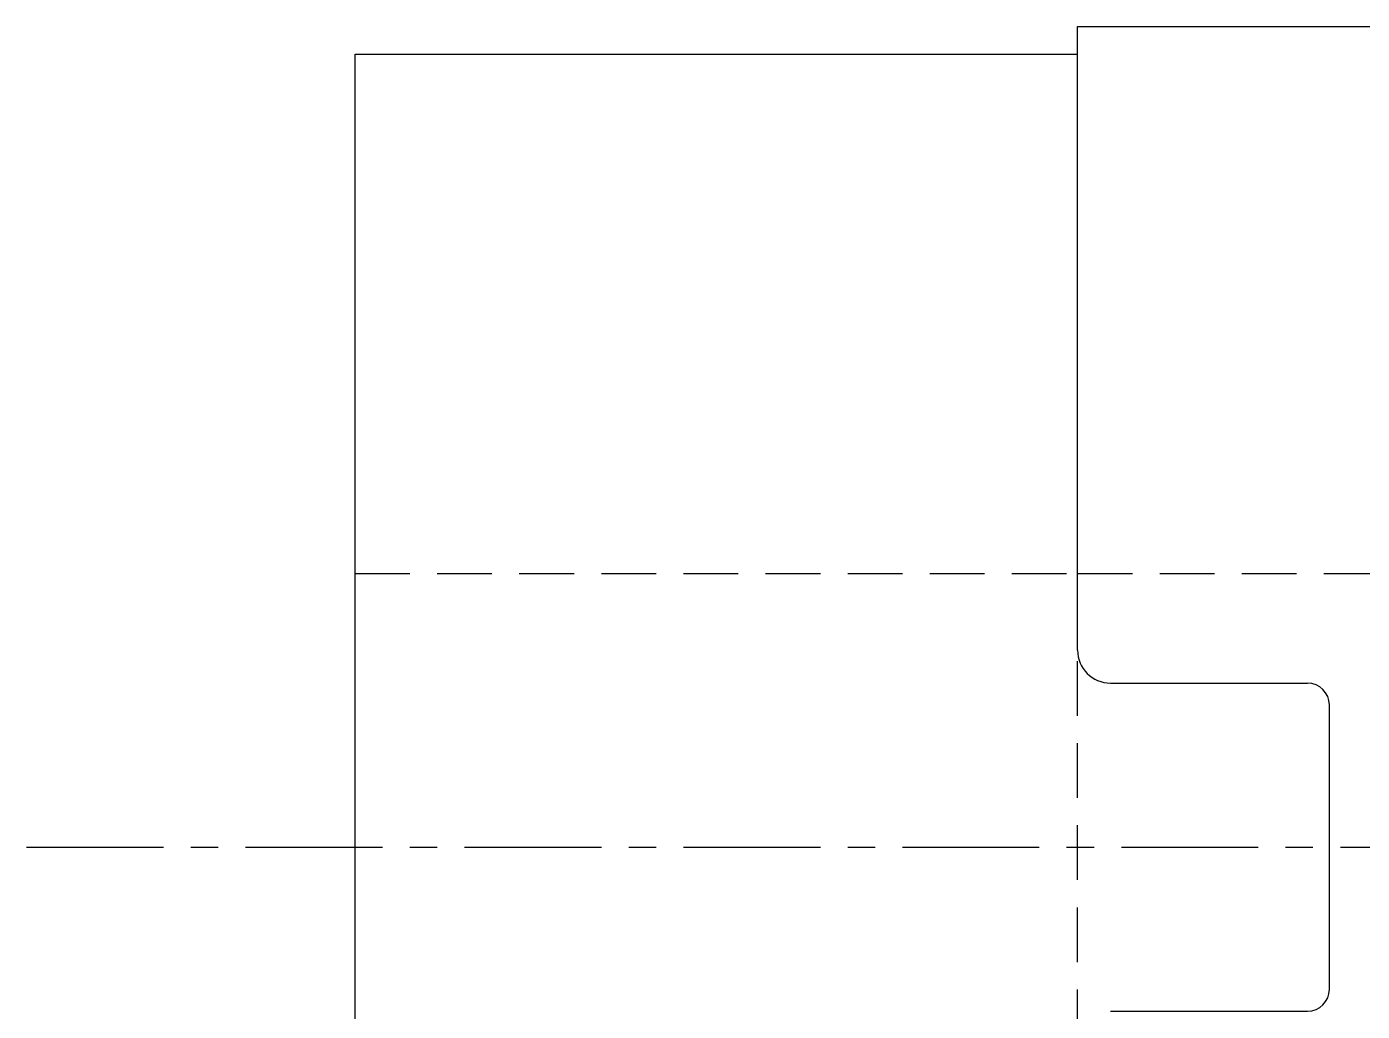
# Model space of a CAD drawing. Extents: x -133.5 to -66.3, y 10.7 to 61.2.
# Drawn here: x -126.85 to -114.65, y 49.16 to 58.16 of the extents above; entities that cross this region are included whole.
import ezdxf

# ---------------------------------------------------------------- set-up
doc = ezdxf.new("R2010")
doc.units = 0
doc.linetypes.add('CENTER', pattern=[2, 1.25, -0.25, 0.25, -0.25])
doc.linetypes.add('DASHED', pattern=[0.75, 0.5, -0.25])
doc.layers.get('0').update_dxf_attribs({"linetype": 'CONTINUOUS'})
doc.layers.add('CENTER', color=1, linetype='CENTER')

msp = doc.modelspace()

# ---------------------------------------------------------------- linework, layer by layer
at = {"color": 7, "linetype": 'CONTINUOUS'}
for p, q in [((-117.249, 52.456), (-117.249, 58.156)), ((-117.249, 58.156), (-112.049, 58.156)), ((-123.849, 43.406), (-123.849, 57.906)), ((-123.849, 57.906), (-117.249, 57.906)), ((-116.949, 52.156), (-115.149, 52.156)), ((-114.949, 49.356), (-114.949, 51.956)), ((-116.949, 49.156), (-115.149, 49.156))]:
    msp.add_line(p, q, dxfattribs=at)
at = {"color": 3, "linetype": 'DASHED'}
for p, q in [((-123.849, 53.156), (-117.249, 53.156)), ((-117.249, 53.156), (-112.049, 53.156)), ((-117.249, 48.856), (-117.249, 52.456))]:
    msp.add_line(p, q, dxfattribs=at)
at = {"color": 7, "linetype": 'CONTINUOUS'}
for centre, radius, start, end in [((-116.949, 52.456), 0.3, 180, 270), ((-115.149, 51.956), 0.2, 0, 90), ((-115.149, 49.356), 0.2, 270, 0)]:
    msp.add_arc(centre, radius, start, end, dxfattribs=at)
at = {"layer": 'CENTER', "color": 1, "linetype": 'CENTER'}
msp.add_line((-126.849, 50.656), (-102.449, 50.656), dxfattribs=at)

doc.saveas('drawing.dxf')
